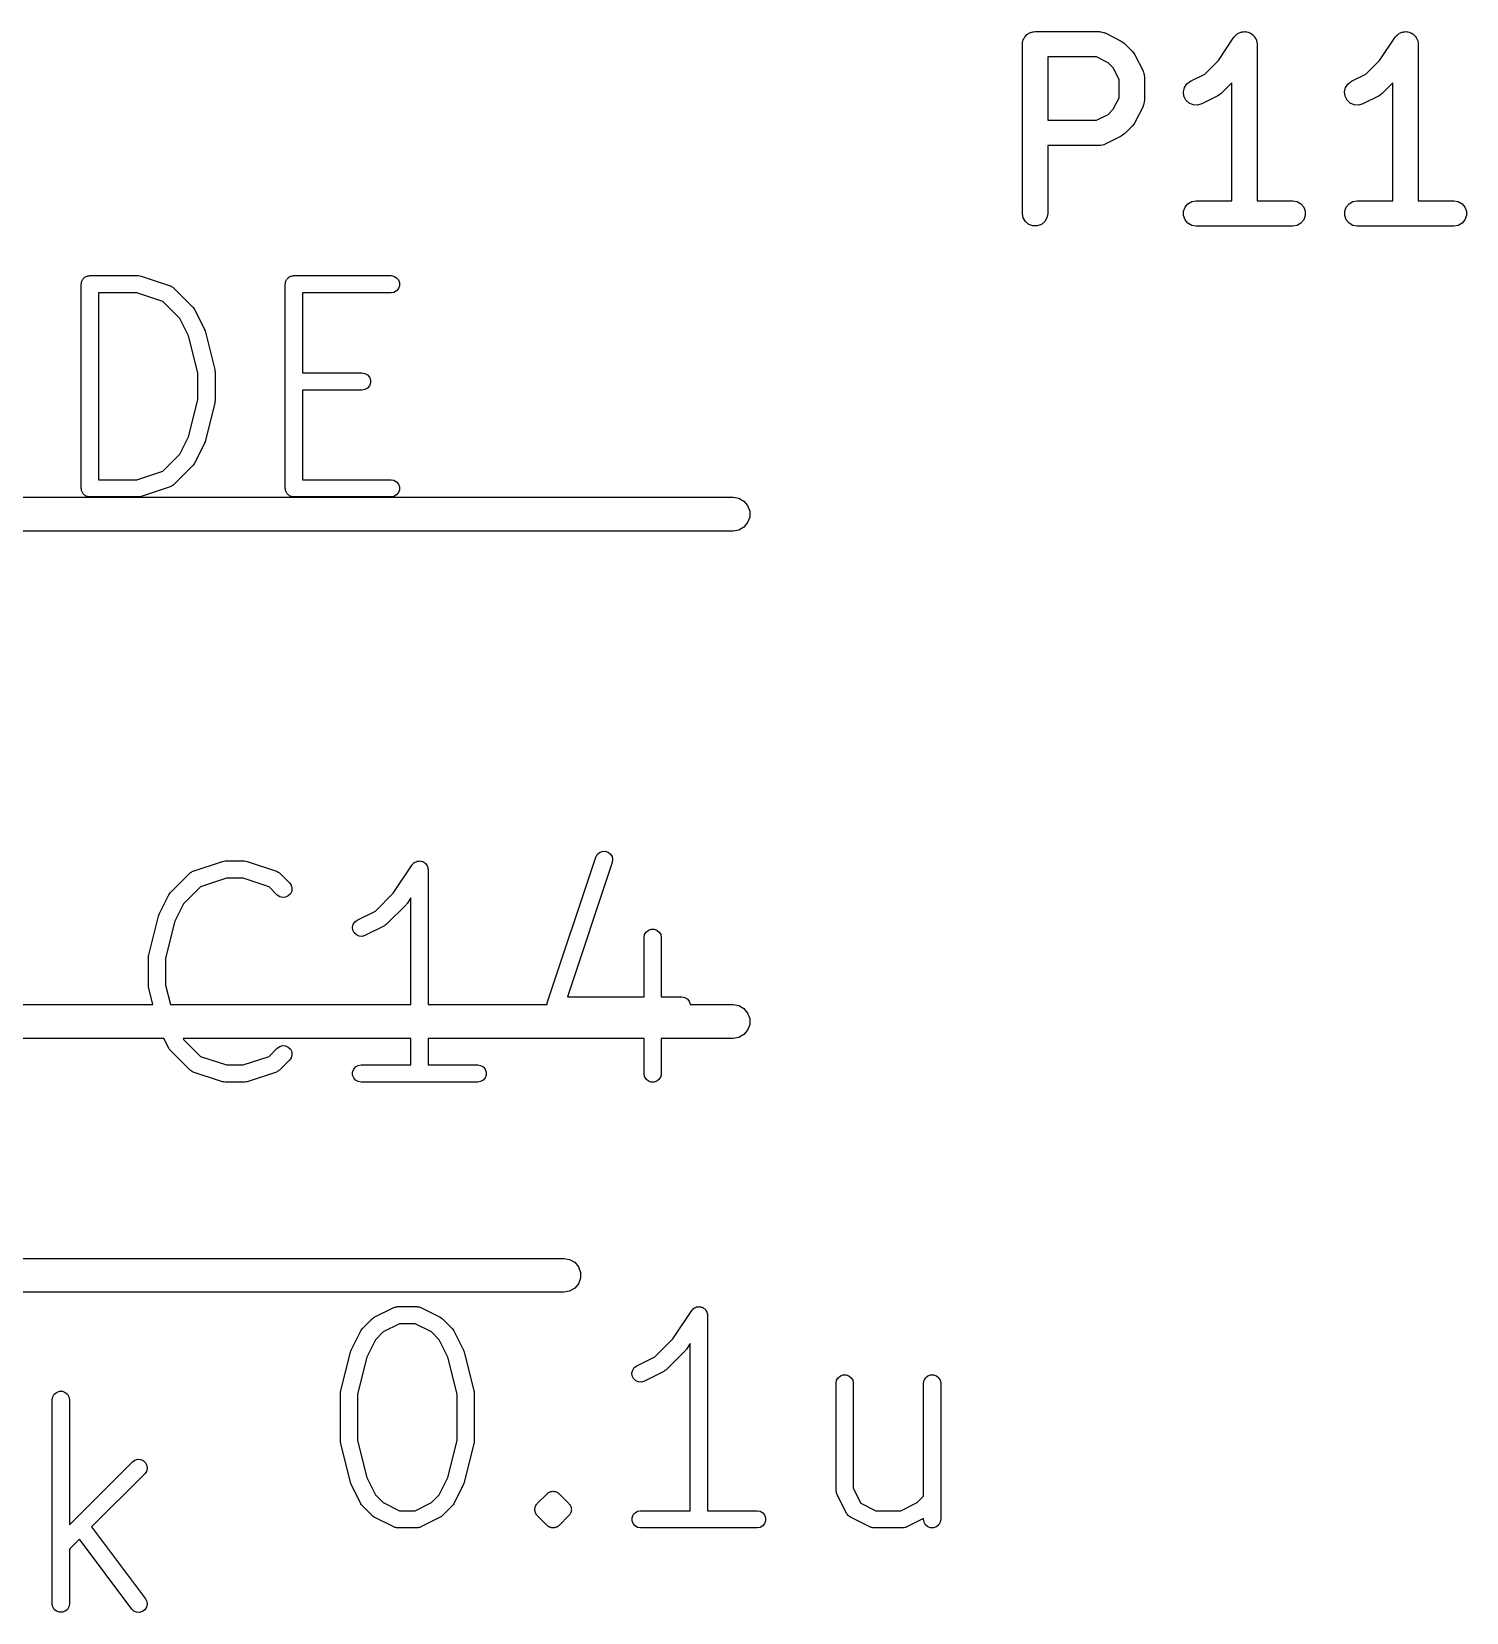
# Model space of a CAD drawing. Extents: x -2.2 to 89.1, y -78.6 to 9.2.
# Drawn here: x 71.85 to 80.34, y -40.99 to -31.65 of the extents above; entities that cross this region are included whole.
import ezdxf

# ---------------------------------------------------------------- set-up
doc = ezdxf.new("R2010")
doc.units = 0
doc.header["$MEASUREMENT"] = 0
doc.layers.add('BLACK', color=7, linetype='CONTINUOUS')

msp = doc.modelspace()

# ---------------------------------------------------------------- linework, layer by layer
at = {"layer": 'Black'}
for p, q in [((77.7208, -31.6849), (77.725, -31.6799)), ((77.725, -31.6799), (77.7283, -31.6742)), ((77.7283, -31.6742), (77.7333, -31.67)), ((77.7333, -31.67), (77.7375, -31.6649)), ((77.7375, -31.6649), (77.7432, -31.6616)), ((77.7432, -31.6616), (77.7482, -31.6574)), ((77.7482, -31.6574), (77.7544, -31.6552)), ((77.7544, -31.6552), (77.7601, -31.6519)), ((77.7601, -31.6519), (77.7665, -31.6508)), ((77.7665, -31.6508), (77.7727, -31.6485)), ((77.7727, -31.6485), (77.7793, -31.6485)), ((77.7793, -31.6485), (77.7857, -31.6474)), ((77.7857, -31.6474), (78.1667, -31.6474)), ((78.1667, -31.6474), (78.1709, -31.6481)), ((78.1709, -31.6481), (78.1752, -31.6479)), ((78.1752, -31.6479), (78.1837, -31.6504)), ((78.1837, -31.6504), (78.1923, -31.6519)), ((78.1923, -31.6519), (78.1961, -31.6541)), ((78.1961, -31.6541), (78.2002, -31.6553)), ((78.2002, -31.6553), (78.2954, -31.7029)), ((78.8703, -31.8175), (78.9614, -31.6808)), ((78.9614, -31.6808), (78.9643, -31.6778)), ((78.9643, -31.6778), (78.9664, -31.6742)), ((78.9664, -31.6742), (78.9732, -31.6684)), ((78.9732, -31.6684), (78.9794, -31.6619)), ((78.9794, -31.6619), (78.9831, -31.6601)), ((78.9831, -31.6601), (78.9863, -31.6574)), ((78.9863, -31.6574), (78.9947, -31.6544)), ((78.9947, -31.6544), (79.0027, -31.6504)), ((79.0027, -31.6504), (79.0069, -31.6499)), ((79.0069, -31.6499), (79.0108, -31.6485)), ((79.0108, -31.6485), (79.0197, -31.6485)), ((79.0197, -31.6485), (79.0286, -31.6475)), ((79.0286, -31.6475), (79.0327, -31.6485)), ((79.0327, -31.6485), (79.0368, -31.6485)), ((79.0368, -31.6485), (79.0452, -31.6516)), ((79.0452, -31.6516), (79.0539, -31.6537)), ((79.0539, -31.6537), (79.0574, -31.656)), ((79.0574, -31.656), (79.0613, -31.6574)), ((79.0613, -31.6574), (79.0682, -31.6632)), ((79.0682, -31.6632), (79.0756, -31.6681)), ((79.0756, -31.6681), (79.0781, -31.6715)), ((79.0781, -31.6715), (79.0813, -31.6742)), ((79.0813, -31.6742), (79.0857, -31.6819)), ((79.8227, -31.8175), (79.9138, -31.6808)), ((79.9138, -31.6808), (79.9167, -31.6778)), ((79.9167, -31.6778), (79.9187, -31.6742)), ((79.9187, -31.6742), (79.9256, -31.6684)), ((79.9256, -31.6684), (79.9318, -31.6619)), ((79.9318, -31.6619), (79.9355, -31.6601)), ((79.9355, -31.6601), (79.9387, -31.6574)), ((79.9387, -31.6574), (79.9471, -31.6544)), ((79.9471, -31.6544), (79.9551, -31.6504)), ((79.9551, -31.6504), (79.9593, -31.6499)), ((79.9593, -31.6499), (79.9632, -31.6485)), ((79.9632, -31.6485), (79.9721, -31.6485)), ((79.9721, -31.6485), (79.981, -31.6475)), ((79.981, -31.6475), (79.9851, -31.6485)), ((79.9851, -31.6485), (79.9892, -31.6485)), ((79.9892, -31.6485), (79.9976, -31.6516)), ((79.9976, -31.6516), (80.0063, -31.6537)), ((80.0063, -31.6537), (80.0098, -31.656)), ((80.0098, -31.656), (80.0137, -31.6574)), ((80.0137, -31.6574), (80.0205, -31.6632)), ((80.0205, -31.6632), (80.028, -31.6681)), ((80.028, -31.6681), (80.0305, -31.6715)), ((80.0305, -31.6715), (80.0336, -31.6742)), ((80.0336, -31.6742), (80.0381, -31.6819)), ((77.7107, -31.7224), (77.7119, -31.7159)), ((77.7107, -32.7224), (77.7107, -31.7224)), ((77.7119, -31.7094), (77.7141, -31.7032)), ((77.7119, -31.7159), (77.7119, -31.7094)), ((77.7141, -31.7032), (77.7152, -31.6967)), ((77.7152, -31.6967), (77.7185, -31.691)), ((77.7185, -31.691), (77.7208, -31.6849)), ((78.2954, -31.7029), (78.3051, -31.7101)), ((78.3051, -31.7101), (78.3149, -31.717)), ((78.3149, -31.717), (78.3626, -31.7646)), ((78.3626, -31.7646), (78.3694, -31.7744)), ((78.3694, -31.7744), (78.3766, -31.7841)), ((79.0857, -31.6819), (79.091, -31.6891)), ((79.091, -31.6891), (79.0922, -31.6931)), ((79.0922, -31.6931), (79.0943, -31.6967)), ((79.0943, -31.6967), (79.0958, -31.7055)), ((79.0958, -31.7055), (79.0984, -31.7141)), ((79.0984, -31.7141), (79.0981, -31.7183)), ((79.0981, -31.7183), (79.0988, -31.7224)), ((79.0988, -31.7224), (79.0988, -32.6474)), ((80.0381, -31.6819), (80.0434, -31.6891)), ((80.0434, -31.6891), (80.0446, -31.6931)), ((80.0446, -31.6931), (80.0467, -31.6967)), ((80.0467, -31.6967), (80.0482, -31.7055)), ((80.0482, -31.7055), (80.0507, -31.7141)), ((80.0507, -31.7141), (80.0505, -31.7183)), ((80.0505, -31.7183), (80.0512, -31.7224)), ((80.0512, -31.7224), (80.0512, -32.6474)), ((77.8607, -31.7974), (77.8607, -32.1712)), ((78.149, -31.7974), (77.8607, -31.7974)), ((78.2175, -31.8316), (78.149, -31.7974)), ((78.2479, -31.862), (78.2175, -31.8316)), ((78.2821, -31.9306), (78.2479, -31.862)), ((78.3766, -31.7841), (78.4242, -31.8793)), ((78.7889, -31.8988), (78.8703, -31.8175)), ((79.7413, -31.8988), (79.8227, -31.8175)), ((78.2821, -32.038), (78.2821, -31.9306)), ((78.4242, -31.8793), (78.4255, -31.8835)), ((78.4255, -31.8835), (78.4276, -31.8872)), ((78.4276, -31.8872), (78.4291, -31.8959)), ((78.4291, -31.8959), (78.4317, -31.9043)), ((78.4317, -31.9043), (78.4314, -31.9086)), ((78.4314, -31.9086), (78.4321, -31.9129)), ((78.4321, -31.9129), (78.4321, -32.0557)), ((78.6693, -31.9783), (78.6836, -31.9565)), ((78.6836, -31.9565), (78.7046, -31.941)), ((78.7046, -31.941), (78.7889, -31.8988)), ((78.9488, -31.9511), (78.8864, -32.0135)), ((78.9488, -32.6474), (78.9488, -31.9511)), ((79.6217, -31.9783), (79.636, -31.9565)), ((79.636, -31.9565), (79.6569, -31.941)), ((79.6569, -31.941), (79.7413, -31.8988)), ((79.9012, -31.9511), (79.8387, -32.0135)), ((79.9012, -32.6474), (79.9012, -31.9511)), ((78.2479, -32.1065), (78.2821, -32.038)), ((78.6632, -32.0036), (78.6693, -31.9783)), ((78.6662, -32.0295), (78.6632, -32.0036)), ((78.6779, -32.0528), (78.6662, -32.0295)), ((78.6968, -32.0707), (78.6779, -32.0528)), ((78.8669, -32.0276), (78.7716, -32.0752)), ((78.8765, -32.0204), (78.8669, -32.0276)), ((78.8864, -32.0135), (78.8765, -32.0204)), ((79.6156, -32.0036), (79.6217, -31.9783)), ((79.6186, -32.0295), (79.6156, -32.0036)), ((79.6302, -32.0528), (79.6186, -32.0295)), ((79.6492, -32.0707), (79.6302, -32.0528)), ((79.8193, -32.0276), (79.724, -32.0752)), ((79.8289, -32.0204), (79.8193, -32.0276)), ((79.8387, -32.0135), (79.8289, -32.0204)), ((78.149, -32.1712), (78.2175, -32.1369)), ((78.2175, -32.1369), (78.2479, -32.1065)), ((78.4242, -32.0893), (78.3766, -32.1845)), ((78.4255, -32.0851), (78.4242, -32.0893)), ((78.4276, -32.0814), (78.4255, -32.0851)), ((78.4291, -32.0727), (78.4276, -32.0814)), ((78.4317, -32.0643), (78.4291, -32.0727)), ((78.4321, -32.0557), (78.4314, -32.06)), ((78.4314, -32.06), (78.4317, -32.0643)), ((78.7207, -32.081), (78.6968, -32.0707)), ((78.7467, -32.0826), (78.7207, -32.081)), ((78.7716, -32.0752), (78.7467, -32.0826)), ((79.6731, -32.081), (79.6492, -32.0707)), ((79.699, -32.0826), (79.6731, -32.081)), ((79.724, -32.0752), (79.699, -32.0826)), ((77.8607, -32.1712), (78.149, -32.1712)), ((78.3626, -32.204), (78.3149, -32.2516)), ((78.3694, -32.1942), (78.3626, -32.204)), ((78.3766, -32.1845), (78.3694, -32.1942)), ((78.1667, -32.3212), (77.8607, -32.3212)), ((77.8607, -32.3212), (77.8607, -32.7224)), ((78.1709, -32.3204), (78.1667, -32.3212)), ((78.1752, -32.3207), (78.1709, -32.3204)), ((78.1837, -32.3182), (78.1752, -32.3207)), ((78.1923, -32.3167), (78.1837, -32.3182)), ((78.1961, -32.3145), (78.1923, -32.3167)), ((78.2002, -32.3133), (78.1961, -32.3145)), ((78.2954, -32.2657), (78.2002, -32.3133)), ((78.3051, -32.2585), (78.2954, -32.2657)), ((78.3149, -32.2516), (78.3051, -32.2585)), ((78.6642, -32.7094), (78.6731, -32.6849)), ((78.6642, -32.7354), (78.6642, -32.7094)), ((78.6731, -32.6849), (78.6899, -32.6649)), ((78.6899, -32.6649), (78.7124, -32.6519)), ((78.7124, -32.6519), (78.7381, -32.6474)), ((78.7381, -32.6474), (78.9488, -32.6474)), ((79.0988, -32.6474), (79.3095, -32.6474)), ((79.3095, -32.6474), (79.3352, -32.6519)), ((79.3352, -32.6519), (79.3577, -32.6649)), ((79.3577, -32.6649), (79.3745, -32.6849)), ((79.3745, -32.6849), (79.3834, -32.7094)), ((79.3834, -32.7094), (79.3834, -32.7354)), ((79.6166, -32.7094), (79.6255, -32.6849)), ((79.6166, -32.7354), (79.6166, -32.7094)), ((79.6255, -32.6849), (79.6423, -32.6649)), ((79.6423, -32.6649), (79.6648, -32.6519)), ((79.6648, -32.6519), (79.6905, -32.6474)), ((79.6905, -32.6474), (79.9012, -32.6474)), ((80.0512, -32.6474), (80.2619, -32.6474)), ((80.2619, -32.6474), (80.2876, -32.6519)), ((80.2876, -32.6519), (80.3101, -32.6649)), ((80.3101, -32.6649), (80.3269, -32.6849)), ((80.3269, -32.6849), (80.3358, -32.7094)), ((80.3358, -32.7094), (80.3358, -32.7354)), ((77.7152, -32.748), (77.7107, -32.7224)), ((77.7283, -32.7706), (77.7152, -32.748)), ((77.7482, -32.7873), (77.7283, -32.7706)), ((77.7727, -32.7962), (77.7482, -32.7873)), ((77.7987, -32.7962), (77.7727, -32.7962)), ((77.8232, -32.7873), (77.7987, -32.7962)), ((77.8432, -32.7706), (77.8232, -32.7873)), ((77.8562, -32.748), (77.8432, -32.7706)), ((77.8607, -32.7224), (77.8562, -32.748)), ((78.6731, -32.7599), (78.6642, -32.7354)), ((78.6899, -32.7798), (78.6731, -32.7599)), ((78.7124, -32.7929), (78.6899, -32.7798)), ((78.7381, -32.7974), (78.7124, -32.7929)), ((79.3095, -32.7974), (78.7381, -32.7974)), ((79.3352, -32.7929), (79.3095, -32.7974)), ((79.3577, -32.7798), (79.3352, -32.7929)), ((79.3745, -32.7599), (79.3577, -32.7798)), ((79.3834, -32.7354), (79.3745, -32.7599)), ((79.6255, -32.7599), (79.6166, -32.7354)), ((79.6423, -32.7798), (79.6255, -32.7599)), ((79.6648, -32.7929), (79.6423, -32.7798)), ((79.6905, -32.7974), (79.6648, -32.7929)), ((80.2619, -32.7974), (79.6905, -32.7974)), ((80.2876, -32.7929), (80.2619, -32.7974)), ((80.3101, -32.7798), (80.2876, -32.7929)), ((80.3269, -32.7599), (80.3101, -32.7798)), ((80.3358, -32.7354), (80.3269, -32.7599)), ((72.1464, -33.141), (72.1472, -33.1367)), ((72.1464, -34.3475), (72.1464, -33.141)), ((72.1472, -33.1322), (72.1487, -33.1281)), ((72.1472, -33.1367), (72.1472, -33.1322)), ((72.1487, -33.1281), (72.1495, -33.1237)), ((72.1495, -33.1237), (72.1517, -33.1198)), ((72.1517, -33.1198), (72.1532, -33.1156)), ((72.1532, -33.1156), (72.1561, -33.1122)), ((72.1561, -33.1122), (72.1583, -33.1084)), ((72.1583, -33.1084), (72.1617, -33.1055)), ((72.1617, -33.1055), (72.1646, -33.1021)), ((72.1646, -33.1021), (72.1684, -33.0999)), ((72.1684, -33.0999), (72.1718, -33.0971)), ((72.1718, -33.0971), (72.176, -33.0955)), ((72.176, -33.0955), (72.1799, -33.0933)), ((72.1799, -33.0933), (72.1842, -33.0925)), ((72.1842, -33.0925), (72.1884, -33.091)), ((72.1884, -33.091), (72.1929, -33.091)), ((72.1929, -33.091), (72.1972, -33.0902)), ((72.1972, -33.0902), (72.4845, -33.0902)), ((72.4845, -33.0902), (72.4925, -33.0917)), ((72.4925, -33.0917), (72.5006, -33.0929)), ((72.5006, -33.0929), (72.6729, -33.1503)), ((72.6729, -33.1503), (72.6755, -33.1517)), ((72.6755, -33.1517), (72.6783, -33.1525)), ((72.6783, -33.1525), (72.6832, -33.1559)), ((72.6832, -33.1559), (72.6884, -33.1587)), ((72.6884, -33.1587), (72.6904, -33.1609)), ((72.6904, -33.1609), (72.6928, -33.1626)), ((72.6928, -33.1626), (72.8077, -33.2775)), ((73.3529, -33.141), (73.3537, -33.1367)), ((73.3529, -34.3475), (73.3529, -33.141)), ((73.3537, -33.1322), (73.3552, -33.1281)), ((73.3537, -33.1367), (73.3537, -33.1322)), ((73.3552, -33.1281), (73.356, -33.1237)), ((73.356, -33.1237), (73.3582, -33.1198)), ((73.3582, -33.1198), (73.3597, -33.1156)), ((73.3597, -33.1156), (73.3626, -33.1122)), ((73.3626, -33.1122), (73.3648, -33.1084)), ((73.3648, -33.1084), (73.3682, -33.1055)), ((73.3682, -33.1055), (73.3711, -33.1021)), ((73.3711, -33.1021), (73.3749, -33.0999)), ((73.3749, -33.0999), (73.3783, -33.0971)), ((73.3783, -33.0971), (73.3825, -33.0955)), ((73.3825, -33.0955), (73.3864, -33.0933)), ((73.3864, -33.0933), (73.3907, -33.0925)), ((73.3907, -33.0925), (73.3949, -33.091)), ((73.3949, -33.091), (73.3994, -33.091)), ((73.3994, -33.091), (73.4037, -33.0902)), ((73.4037, -33.0902), (73.9783, -33.0902)), ((73.9783, -33.0902), (73.9956, -33.0933)), ((73.9956, -33.0933), (74.0109, -33.1021)), ((74.0109, -33.1021), (74.0223, -33.1156)), ((74.0223, -33.1664), (74.0109, -33.18)), ((74.0223, -33.1156), (74.0283, -33.1322)), ((74.0283, -33.1499), (74.0223, -33.1664)), ((74.0283, -33.1322), (74.0283, -33.1499)), ((72.248, -33.1918), (72.248, -34.2967)), ((72.4763, -33.1918), (72.248, -33.1918)), ((72.6294, -33.2429), (72.4763, -33.1918)), ((72.73, -33.3435), (72.6294, -33.2429)), ((73.9783, -33.1918), (73.4545, -33.1918)), ((73.4545, -33.1918), (73.4545, -33.6648)), ((73.9956, -33.1888), (73.9783, -33.1918)), ((74.0109, -33.18), (73.9956, -33.1888)), ((72.7813, -33.446), (72.73, -33.3435)), ((72.8077, -33.2775), (72.8124, -33.2842)), ((72.8124, -33.2842), (72.8172, -33.2907)), ((72.8172, -33.2907), (72.8747, -33.4056)), ((72.8359, -33.6644), (72.7813, -33.446)), ((72.8747, -33.4056), (72.8762, -33.4109)), ((72.8762, -33.4109), (72.8785, -33.416)), ((72.8785, -33.416), (72.9359, -33.6458)), ((72.8359, -33.8242), (72.8359, -33.6644)), ((72.9359, -33.6458), (72.9364, -33.652)), ((72.9364, -33.652), (72.9375, -33.6581)), ((72.9375, -33.6581), (72.9375, -33.8305)), ((73.4545, -33.6648), (73.8059, -33.6648)), ((73.8059, -33.6648), (73.8233, -33.6678)), ((73.8233, -33.6678), (73.8386, -33.6767)), ((73.8386, -33.6767), (73.8499, -33.6902)), ((73.8499, -33.6902), (73.8559, -33.7067)), ((73.8559, -33.7244), (73.8499, -33.741)), ((73.8559, -33.7067), (73.8559, -33.7244)), ((72.7813, -34.0426), (72.8359, -33.8242)), ((72.9375, -33.8305), (72.9364, -33.8366)), ((73.8059, -33.7664), (73.4545, -33.7664)), ((73.4545, -33.7664), (73.4545, -34.2967)), ((73.8233, -33.7633), (73.8059, -33.7664)), ((73.8386, -33.7545), (73.8233, -33.7633)), ((73.8499, -33.741), (73.8386, -33.7545)), ((72.9359, -33.8428), (72.8785, -34.0726)), ((72.9364, -33.8366), (72.9359, -33.8428)), ((72.73, -34.1451), (72.7813, -34.0426)), ((72.8747, -34.083), (72.8172, -34.1979)), ((72.8762, -34.0777), (72.8747, -34.083)), ((72.8785, -34.0726), (72.8762, -34.0777)), ((72.6294, -34.2457), (72.73, -34.1451)), ((72.8124, -34.2044), (72.8077, -34.2111)), ((72.8172, -34.1979), (72.8124, -34.2044)), ((72.248, -34.2967), (72.4763, -34.2967)), ((72.4763, -34.2967), (72.6294, -34.2457)), ((72.8077, -34.2111), (72.6928, -34.326)), ((73.4545, -34.2967), (73.9783, -34.2967)), ((73.9783, -34.2967), (73.9956, -34.2998)), ((72.1472, -34.3519), (72.1464, -34.3475)), ((72.1472, -34.3564), (72.1472, -34.3519)), ((72.1487, -34.3605), (72.1472, -34.3564)), ((72.1495, -34.3649), (72.1487, -34.3605)), ((72.1517, -34.3688), (72.1495, -34.3649)), ((72.1532, -34.3729), (72.1517, -34.3688)), ((72.1561, -34.3764), (72.1532, -34.3729)), ((72.1583, -34.3802), (72.1561, -34.3764)), ((72.1617, -34.3831), (72.1583, -34.3802)), ((72.1646, -34.3865), (72.1617, -34.3831)), ((72.1684, -34.3887), (72.1646, -34.3865)), ((72.1718, -34.3915), (72.1684, -34.3887)), ((72.176, -34.3931), (72.1718, -34.3915)), ((72.6729, -34.3383), (72.5006, -34.3957)), ((72.6755, -34.3369), (72.6729, -34.3383)), ((72.6783, -34.3361), (72.6755, -34.3369)), ((72.6832, -34.3327), (72.6783, -34.3361)), ((72.6884, -34.3299), (72.6832, -34.3327)), ((72.6904, -34.3277), (72.6884, -34.3299)), ((72.6928, -34.326), (72.6904, -34.3277)), ((73.3537, -34.3519), (73.3529, -34.3475)), ((73.3537, -34.3564), (73.3537, -34.3519)), ((73.3552, -34.3605), (73.3537, -34.3564)), ((73.356, -34.3649), (73.3552, -34.3605)), ((73.3582, -34.3688), (73.356, -34.3649)), ((73.3597, -34.3729), (73.3582, -34.3688)), ((73.3626, -34.3764), (73.3597, -34.3729)), ((73.3648, -34.3802), (73.3626, -34.3764)), ((73.3682, -34.3831), (73.3648, -34.3802)), ((73.3711, -34.3865), (73.3682, -34.3831)), ((73.3749, -34.3887), (73.3711, -34.3865)), ((73.3783, -34.3915), (73.3749, -34.3887)), ((73.3825, -34.3931), (73.3783, -34.3915)), ((73.9956, -34.2998), (74.0109, -34.3086)), ((74.0109, -34.3865), (73.9956, -34.3953)), ((74.0109, -34.3086), (74.0223, -34.3221)), ((74.0223, -34.3729), (74.0109, -34.3865)), ((74.0223, -34.3221), (74.0283, -34.3387)), ((74.0283, -34.3564), (74.0223, -34.3729)), ((74.0283, -34.3387), (74.0283, -34.3564)), ((65.1, -34.4), (76, -34.4)), ((72.1799, -34.3953), (72.176, -34.3931)), ((72.1842, -34.3961), (72.1799, -34.3953)), ((72.1884, -34.3976), (72.1842, -34.3961)), ((72.1929, -34.3976), (72.1884, -34.3976)), ((72.1972, -34.3983), (72.1929, -34.3976)), ((72.4845, -34.3983), (72.1972, -34.3983)), ((72.4925, -34.3969), (72.4845, -34.3983)), ((72.5006, -34.3957), (72.4925, -34.3969)), ((73.3864, -34.3953), (73.3825, -34.3931)), ((73.3907, -34.3961), (73.3864, -34.3953)), ((73.3949, -34.3976), (73.3907, -34.3961)), ((73.3994, -34.3976), (73.3949, -34.3976)), ((73.4037, -34.3983), (73.3994, -34.3976)), ((73.9783, -34.3983), (73.4037, -34.3983)), ((73.9956, -34.3953), (73.9783, -34.3983)), ((76, -34.4), (76.0342, -34.406)), ((76.0342, -34.406), (76.0643, -34.4234)), ((76.0643, -34.4234), (76.0866, -34.45)), ((76.0866, -34.45), (76.0985, -34.4826)), ((76.0985, -34.4826), (76.0985, -34.5174)), ((76.0643, -34.5766), (76.0342, -34.594)), ((76.0866, -34.55), (76.0643, -34.5766)), ((76.0985, -34.5174), (76.0866, -34.55)), ((76, -34.6), (65.1, -34.6)), ((76.0342, -34.594), (76, -34.6)), ((74.9022, -37.3893), (75.1894, -36.5275)), ((75.1894, -36.5275), (75.1978, -36.512)), ((75.1978, -36.512), (75.211, -36.5003)), ((75.211, -36.5003), (75.2274, -36.4938)), ((75.2274, -36.4938), (75.2451, -36.4933)), ((75.2451, -36.4933), (75.2618, -36.4989)), ((75.2618, -36.4989), (75.2756, -36.5099)), ((75.2756, -36.5099), (75.2849, -36.5249)), ((75.2849, -36.5249), (75.2884, -36.5422)), ((72.6738, -36.7375), (72.7887, -36.6226)), ((72.7887, -36.6226), (72.7911, -36.6209)), ((72.7911, -36.6209), (72.793, -36.6187)), ((72.793, -36.6187), (72.7983, -36.6159)), ((72.7983, -36.6159), (72.8032, -36.6125)), ((72.8032, -36.6125), (72.806, -36.6117)), ((72.806, -36.6117), (72.8086, -36.6103)), ((72.8086, -36.6103), (72.9809, -36.5529)), ((72.9809, -36.5529), (72.989, -36.5517)), ((72.989, -36.5517), (72.997, -36.5502)), ((72.997, -36.5502), (73.1119, -36.5502)), ((73.1119, -36.5502), (73.1199, -36.5517)), ((73.1199, -36.5517), (73.1279, -36.5529)), ((73.1279, -36.5529), (73.3003, -36.6103)), ((73.3003, -36.6103), (73.3029, -36.6117)), ((73.3029, -36.6117), (73.3057, -36.6125)), ((73.3057, -36.6125), (73.3106, -36.6159)), ((73.3106, -36.6159), (73.3158, -36.6187)), ((73.3158, -36.6187), (73.3178, -36.6209)), ((73.3178, -36.6209), (73.3202, -36.6226)), ((73.3202, -36.6226), (73.3776, -36.68)), ((73.9916, -36.741), (74.1038, -36.5729)), ((74.1038, -36.5729), (74.1057, -36.5708)), ((74.1057, -36.5708), (74.1071, -36.5684)), ((74.1071, -36.5684), (74.1118, -36.5645)), ((74.1118, -36.5645), (74.1159, -36.5601)), ((74.1159, -36.5601), (74.1185, -36.5589)), ((74.1185, -36.5589), (74.1206, -36.5571)), ((74.1206, -36.5571), (74.1263, -36.555)), ((74.1263, -36.555), (74.1318, -36.5523)), ((74.1318, -36.5523), (74.1346, -36.552)), ((74.1346, -36.552), (74.1372, -36.551)), ((74.1372, -36.551), (74.1433, -36.551)), ((74.1433, -36.551), (74.1493, -36.5504)), ((74.1493, -36.5504), (74.152, -36.551)), ((74.152, -36.551), (74.1548, -36.551)), ((74.1548, -36.551), (74.1605, -36.5531)), ((74.1605, -36.5531), (74.1664, -36.5545)), ((74.1664, -36.5545), (74.1688, -36.5561)), ((74.1688, -36.5561), (74.1714, -36.5571)), ((74.1714, -36.5571), (74.1761, -36.561)), ((74.1761, -36.561), (74.1811, -36.5643)), ((74.1811, -36.5643), (74.1828, -36.5666)), ((74.1828, -36.5666), (74.1849, -36.5684)), ((74.1849, -36.5684), (74.188, -36.5736)), ((74.188, -36.5736), (74.1916, -36.5785)), ((74.1916, -36.5785), (74.1924, -36.5812)), ((74.1924, -36.5812), (74.1938, -36.5837)), ((74.1938, -36.5837), (74.1948, -36.5896)), ((74.1948, -36.5896), (74.1965, -36.5955)), ((74.1965, -36.5955), (74.1963, -36.5983)), ((74.1963, -36.5983), (74.1968, -36.601)), ((74.1968, -36.601), (74.1968, -37.4)), ((75.2858, -36.5597), (75.0208, -37.3546)), ((75.2884, -36.5422), (75.2858, -36.5597)), ((72.8521, -36.7029), (72.7515, -36.8035)), ((73.0052, -36.6518), (72.8521, -36.7029)), ((73.1036, -36.6518), (73.0052, -36.6518)), ((73.2568, -36.7029), (73.1036, -36.6518)), ((73.3058, -36.7519), (73.2568, -36.7029)), ((73.3776, -36.68), (73.3877, -36.6945)), ((73.3877, -36.6945), (73.3923, -36.7115)), ((73.3923, -36.7115), (73.3908, -36.7291)), ((72.6068, -36.8656), (72.6643, -36.7507)), ((72.6643, -36.7507), (72.6691, -36.7442)), ((72.6691, -36.7442), (72.6738, -36.7375)), ((72.7515, -36.8035), (72.7002, -36.906)), ((73.3202, -36.762), (73.3058, -36.7519)), ((73.3373, -36.7666), (73.3202, -36.762)), ((73.3548, -36.765), (73.3373, -36.7666)), ((73.3708, -36.7576), (73.3548, -36.765)), ((73.3833, -36.7451), (73.3708, -36.7576)), ((73.3908, -36.7291), (73.3833, -36.7451)), ((73.8861, -36.8466), (73.9916, -36.741)), ((74.067, -36.8093), (73.9521, -36.9242)), ((74.0699, -36.8052), (74.067, -36.8093)), ((74.0734, -36.8016), (74.0699, -36.8052)), ((74.0952, -36.7688), (74.0734, -36.8016)), ((74.0952, -37.4), (74.0952, -36.7688)), ((72.5455, -37.1058), (72.603, -36.876)), ((72.603, -36.876), (72.6052, -36.8709)), ((72.6052, -36.8709), (72.6068, -36.8656)), ((72.7002, -36.906), (72.6456, -37.1244)), ((73.7547, -36.9256), (73.7644, -36.9108)), ((73.7644, -36.9108), (73.7786, -36.9003)), ((73.7786, -36.9003), (73.8861, -36.8466)), ((73.7506, -36.9427), (73.7547, -36.9256)), ((73.7526, -36.9602), (73.7506, -36.9427)), ((73.7605, -36.976), (73.7526, -36.9602)), ((73.7733, -36.9882), (73.7605, -36.976)), ((73.7895, -36.9952), (73.7733, -36.9882)), ((73.8071, -36.9962), (73.7895, -36.9952)), ((73.824, -36.9912), (73.8071, -36.9962)), ((73.9389, -36.9337), (73.824, -36.9912)), ((73.9455, -36.9289), (73.9389, -36.9337)), ((73.9521, -36.9242), (73.9455, -36.9289)), ((75.4741, -37.0032), (75.4771, -36.9858)), ((75.4741, -37.3546), (75.4741, -37.0032)), ((75.4771, -36.9858), (75.486, -36.9706)), ((75.486, -36.9706), (75.4995, -36.9592)), ((75.4995, -36.9592), (75.5161, -36.9532)), ((75.5161, -36.9532), (75.5337, -36.9532)), ((75.5337, -36.9532), (75.5503, -36.9592)), ((75.5503, -36.9592), (75.5638, -36.9706)), ((75.5638, -36.9706), (75.5726, -36.9858)), ((75.5726, -36.9858), (75.5757, -37.0032)), ((75.5757, -37.0032), (75.5757, -37.3546)), ((72.544, -37.1181), (72.5451, -37.112)), ((72.544, -37.2905), (72.544, -37.1181)), ((72.5451, -37.112), (72.5455, -37.1058)), ((72.6456, -37.1244), (72.6456, -37.2842)), ((72.6456, -37.2842), (72.6746, -37.4)), ((72.5451, -37.2966), (72.544, -37.2905)), ((72.5455, -37.3028), (72.5451, -37.2966)), ((72.5698, -37.4), (72.5455, -37.3028)), ((75.0208, -37.3546), (75.4741, -37.3546)), ((75.5757, -37.3546), (75.6972, -37.3546)), ((75.6972, -37.3546), (75.7146, -37.3576)), ((75.7146, -37.3576), (75.7299, -37.3665)), ((75.7299, -37.3665), (75.7412, -37.38)), ((75.7412, -37.38), (75.7473, -37.3966)), ((71.152, -37.4), (72.5698, -37.4)), ((72.6746, -37.4), (74.0952, -37.4)), ((74.1968, -37.4), (74.9003, -37.4)), ((74.9003, -37.3966), (74.9016, -37.393)), ((74.9003, -37.4), (74.9003, -37.3966)), ((74.9016, -37.393), (74.9022, -37.3893)), ((75.7473, -37.3966), (75.7473, -37.4)), ((75.7473, -37.4), (76, -37.4)), ((76, -37.4), (76.0342, -37.406)), ((76.0342, -37.406), (76.0643, -37.4234)), ((76.0643, -37.4234), (76.0866, -37.45)), ((76.0866, -37.45), (76.0985, -37.4826)), ((76.0866, -37.55), (76.0643, -37.5766)), ((76.0985, -37.5174), (76.0866, -37.55)), ((76.0985, -37.4826), (76.0985, -37.5174)), ((72.6353, -37.6), (71.1906, -37.6)), ((72.6643, -37.6579), (72.6353, -37.6)), ((72.6691, -37.6645), (72.6643, -37.6579)), ((74.0952, -37.6), (72.7489, -37.6)), ((72.7489, -37.6), (72.7515, -37.6051)), ((72.7515, -37.6051), (72.8521, -37.7057)), ((73.2568, -37.7057), (73.3058, -37.6567)), ((73.3058, -37.6567), (73.3202, -37.6466)), ((73.3202, -37.6466), (73.3373, -37.642)), ((73.3373, -37.642), (73.3548, -37.6436)), ((73.3548, -37.6436), (73.3708, -37.651)), ((73.3708, -37.651), (73.3833, -37.6635)), ((74.0952, -37.7567), (74.0952, -37.6)), ((75.4741, -37.6), (74.1968, -37.6)), ((74.1968, -37.6), (74.1968, -37.7567)), ((75.4741, -37.8075), (75.4741, -37.6)), ((76, -37.6), (75.5757, -37.6)), ((75.5757, -37.6), (75.5757, -37.8075)), ((76.0342, -37.594), (76, -37.6)), ((76.0643, -37.5766), (76.0342, -37.594)), ((72.6738, -37.6711), (72.6691, -37.6645)), ((72.7887, -37.786), (72.6738, -37.6711)), ((72.8521, -37.7057), (73.0052, -37.7567)), ((73.1036, -37.7567), (73.2568, -37.7057)), ((73.3776, -37.7286), (73.3202, -37.786)), ((73.3877, -37.7141), (73.3776, -37.7286)), ((73.3833, -37.6635), (73.3908, -37.6795)), ((73.3923, -37.6971), (73.3877, -37.7141)), ((73.3908, -37.6795), (73.3923, -37.6971)), ((72.7911, -37.7877), (72.7887, -37.786)), ((72.793, -37.7899), (72.7911, -37.7877)), ((72.7983, -37.7927), (72.793, -37.7899)), ((72.8032, -37.7961), (72.7983, -37.7927)), ((72.806, -37.7969), (72.8032, -37.7961)), ((72.8086, -37.7983), (72.806, -37.7969)), ((72.9809, -37.8557), (72.8086, -37.7983)), ((73.0052, -37.7567), (73.1036, -37.7567)), ((73.3003, -37.7983), (73.1279, -37.8557)), ((73.3029, -37.7969), (73.3003, -37.7983)), ((73.3057, -37.7961), (73.3029, -37.7969)), ((73.3106, -37.7927), (73.3057, -37.7961)), ((73.3158, -37.7899), (73.3106, -37.7927)), ((73.3178, -37.7877), (73.3158, -37.7899)), ((73.3202, -37.786), (73.3178, -37.7877)), ((73.7513, -37.7987), (73.7573, -37.7821)), ((73.7513, -37.8164), (73.7513, -37.7987)), ((73.7573, -37.8329), (73.7513, -37.8164)), ((73.7573, -37.7821), (73.7687, -37.7686)), ((73.7687, -37.8465), (73.7573, -37.8329)), ((73.7687, -37.7686), (73.7839, -37.7598)), ((73.7839, -37.8553), (73.7687, -37.8465)), ((73.7839, -37.7598), (73.8013, -37.7567)), ((73.8013, -37.7567), (74.0952, -37.7567)), ((74.1968, -37.7567), (74.4907, -37.7567)), ((74.4907, -37.7567), (74.5081, -37.7598)), ((74.5081, -37.7598), (74.5234, -37.7686)), ((74.5234, -37.8465), (74.5081, -37.8553)), ((74.5234, -37.7686), (74.5347, -37.7821)), ((74.5347, -37.8329), (74.5234, -37.8465)), ((74.5347, -37.7821), (74.5408, -37.7987)), ((74.5408, -37.8164), (74.5347, -37.8329)), ((74.5408, -37.7987), (74.5408, -37.8164)), ((75.4771, -37.8249), (75.4741, -37.8075)), ((75.486, -37.8402), (75.4771, -37.8249)), ((75.4995, -37.8515), (75.486, -37.8402)), ((75.5638, -37.8402), (75.5503, -37.8515)), ((75.5726, -37.8249), (75.5638, -37.8402)), ((75.5757, -37.8075), (75.5726, -37.8249)), ((72.989, -37.8569), (72.9809, -37.8557)), ((72.997, -37.8583), (72.989, -37.8569)), ((73.1119, -37.8583), (72.997, -37.8583)), ((73.1199, -37.8569), (73.1119, -37.8583)), ((73.1279, -37.8557), (73.1199, -37.8569)), ((73.8013, -37.8583), (73.7839, -37.8553)), ((74.4907, -37.8583), (73.8013, -37.8583)), ((74.5081, -37.8553), (74.4907, -37.8583)), ((75.5161, -37.8576), (75.4995, -37.8515)), ((75.5337, -37.8576), (75.5161, -37.8576)), ((75.5503, -37.8515), (75.5337, -37.8576)), ((65.1, -38.9), (75, -38.9)), ((75, -38.9), (75.0342, -38.906)), ((75.0342, -38.906), (75.0643, -38.9234)), ((75.0643, -38.9234), (75.0866, -38.95)), ((75.0866, -38.95), (75.0985, -38.9826)), ((75.0866, -39.05), (75.0643, -39.0766)), ((75.0985, -39.0174), (75.0866, -39.05)), ((75.0985, -38.9826), (75.0985, -39.0174)), ((75, -39.1), (65.1, -39.1)), ((75.0342, -39.094), (75, -39.1)), ((75.0643, -39.0766), (75.0342, -39.094)), ((73.8729, -39.2529), (73.8794, -39.2481)), ((73.8794, -39.2481), (73.9944, -39.1906)), ((73.9944, -39.1906), (73.9972, -39.1898)), ((73.9972, -39.1898), (73.9997, -39.1883)), ((73.9997, -39.1883), (74.0056, -39.1873)), ((74.0056, -39.1873), (74.0113, -39.1856)), ((74.0113, -39.1856), (74.0142, -39.1858)), ((74.0142, -39.1858), (74.0171, -39.1852)), ((74.0171, -39.1852), (74.132, -39.1852)), ((74.132, -39.1852), (74.1349, -39.1858)), ((74.1349, -39.1858), (74.1378, -39.1856)), ((74.1378, -39.1856), (74.1435, -39.1873)), ((74.1435, -39.1873), (74.1494, -39.1883)), ((74.1494, -39.1883), (74.1519, -39.1898)), ((74.1519, -39.1898), (74.1547, -39.1906)), ((74.1547, -39.1906), (74.2696, -39.2481)), ((74.2696, -39.2481), (74.2761, -39.2529)), ((75.6437, -39.376), (75.7558, -39.2079)), ((75.7558, -39.2079), (75.7578, -39.2058)), ((75.7578, -39.2058), (75.7592, -39.2034)), ((75.7592, -39.2034), (75.7638, -39.1995)), ((75.7638, -39.1995), (75.768, -39.1951)), ((75.768, -39.1951), (75.7705, -39.1939)), ((75.7705, -39.1939), (75.7727, -39.1921)), ((75.7727, -39.1921), (75.7784, -39.19)), ((75.7784, -39.19), (75.7838, -39.1873)), ((75.7838, -39.1873), (75.7866, -39.187)), ((75.7866, -39.187), (75.7893, -39.186)), ((75.7893, -39.186), (75.7953, -39.186)), ((75.7953, -39.186), (75.8014, -39.1854)), ((75.8014, -39.1854), (75.8041, -39.186)), ((75.8041, -39.186), (75.8069, -39.186)), ((75.8069, -39.186), (75.8126, -39.1881)), ((75.8126, -39.1881), (75.8185, -39.1895)), ((75.8185, -39.1895), (75.8208, -39.1911)), ((75.8208, -39.1911), (75.8235, -39.1921)), ((75.8235, -39.1921), (75.8281, -39.196)), ((75.8281, -39.196), (75.8332, -39.1993)), ((75.8332, -39.1993), (75.8349, -39.2016)), ((75.8349, -39.2016), (75.837, -39.2034)), ((75.837, -39.2034), (75.84, -39.2086)), ((75.84, -39.2086), (75.8436, -39.2135)), ((75.8436, -39.2135), (75.8444, -39.2162)), ((75.8444, -39.2162), (75.8458, -39.2187)), ((75.8458, -39.2187), (75.8469, -39.2246)), ((75.8469, -39.2246), (75.8486, -39.2305)), ((75.8486, -39.2305), (75.8484, -39.2333)), ((75.8484, -39.2333), (75.8489, -39.236)), ((75.8489, -39.236), (75.8489, -40.3917)), ((73.7418, -39.4431), (73.7993, -39.3282)), ((73.7993, -39.3282), (73.8041, -39.3217)), ((73.8041, -39.3217), (73.8088, -39.315)), ((73.8088, -39.315), (73.8662, -39.2576)), ((73.8662, -39.2576), (73.8729, -39.2529)), ((73.9323, -39.3352), (73.8865, -39.381)), ((74.0291, -39.2868), (73.9323, -39.3352)), ((74.12, -39.2868), (74.0291, -39.2868)), ((74.2168, -39.3353), (74.12, -39.2868)), ((74.2626, -39.381), (74.2168, -39.3353)), ((74.2761, -39.2529), (74.2828, -39.2576)), ((74.2828, -39.2576), (74.3403, -39.315)), ((74.3403, -39.315), (74.3449, -39.3217)), ((74.3449, -39.3217), (74.3498, -39.3282)), ((74.3498, -39.3282), (74.4072, -39.4431)), ((73.8865, -39.381), (73.8352, -39.4836)), ((74.3139, -39.4836), (74.2626, -39.381)), ((75.5382, -39.4816), (75.6437, -39.376)), ((75.7255, -39.4366), (75.722, -39.4402)), ((75.7473, -39.4038), (75.7255, -39.4366)), ((75.7473, -40.3917), (75.7473, -39.4038)), ((73.6805, -39.6833), (73.738, -39.4535)), ((73.738, -39.4535), (73.7402, -39.4485)), ((73.7402, -39.4485), (73.7418, -39.4431)), ((73.8352, -39.4836), (73.7806, -39.7019)), ((74.3684, -39.7019), (74.3139, -39.4836)), ((74.4072, -39.4431), (74.4088, -39.4485)), ((74.4088, -39.4485), (74.4111, -39.4535)), ((74.4111, -39.4535), (74.4685, -39.6833)), ((75.4307, -39.5353), (75.5382, -39.4816)), ((75.7191, -39.4443), (75.6042, -39.5592)), ((75.722, -39.4402), (75.7191, -39.4443)), ((75.4027, -39.5777), (75.4068, -39.5606)), ((75.4047, -39.5952), (75.4027, -39.5777)), ((75.4126, -39.611), (75.4047, -39.5952)), ((75.4068, -39.5606), (75.4165, -39.5458)), ((75.4254, -39.6232), (75.4126, -39.611)), ((75.4165, -39.5458), (75.4307, -39.5353)), ((75.4416, -39.6302), (75.4254, -39.6232)), ((75.591, -39.5687), (75.4761, -39.6262)), ((75.5976, -39.5639), (75.591, -39.5687)), ((75.6042, -39.5592), (75.5976, -39.5639)), ((76.6091, -39.6382), (76.6121, -39.6208)), ((76.6121, -39.6208), (76.621, -39.6056)), ((76.621, -39.6056), (76.6345, -39.5942)), ((76.6345, -39.5942), (76.6511, -39.5882)), ((76.6511, -39.5882), (76.6687, -39.5882)), ((76.6687, -39.5882), (76.6853, -39.5942)), ((76.6853, -39.5942), (76.6988, -39.6056)), ((76.6988, -39.6056), (76.7076, -39.6208)), ((76.7076, -39.6208), (76.7107, -39.6382)), ((77.1262, -39.6382), (77.1292, -39.6208)), ((77.1292, -39.6208), (77.138, -39.6056)), ((77.138, -39.6056), (77.1516, -39.5942)), ((77.1516, -39.5942), (77.1681, -39.5882)), ((77.1681, -39.5882), (77.1858, -39.5882)), ((77.1858, -39.5882), (77.2024, -39.5942)), ((77.2024, -39.5942), (77.2159, -39.6056)), ((77.2159, -39.6056), (77.2247, -39.6208)), ((77.2247, -39.6208), (77.2278, -39.6382)), ((71.9755, -39.736), (71.9785, -39.7187)), ((71.9785, -39.7187), (71.9873, -39.7034)), ((71.9873, -39.7034), (72.0009, -39.6921)), ((72.0009, -39.6921), (72.0174, -39.686)), ((72.0174, -39.686), (72.0351, -39.686)), ((72.0351, -39.686), (72.0517, -39.6921)), ((72.0517, -39.6921), (72.0652, -39.7034)), ((72.0652, -39.7034), (72.074, -39.7187)), ((72.074, -39.7187), (72.0771, -39.736)), ((73.679, -39.6957), (73.6801, -39.6895)), ((73.679, -39.9829), (73.679, -39.6957)), ((73.6801, -39.6895), (73.6805, -39.6833)), ((73.7806, -39.7019), (73.7806, -39.9767)), ((74.3684, -39.9767), (74.3684, -39.7019)), ((74.4685, -39.6833), (74.469, -39.6895)), ((74.469, -39.6895), (74.47, -39.6957)), ((74.47, -39.6957), (74.47, -39.9829)), ((75.4592, -39.6312), (75.4416, -39.6302)), ((75.4761, -39.6262), (75.4592, -39.6312)), ((76.6091, -40.2702), (76.6091, -39.6382)), ((76.7107, -39.6382), (76.7107, -40.2582)), ((77.1262, -40.3066), (77.1262, -39.6382)), ((77.2278, -39.6382), (77.2278, -40.4425)), ((71.9755, -40.9425), (71.9755, -39.736)), ((72.0771, -39.736), (72.0771, -40.4752)), ((73.6801, -39.9891), (73.679, -39.9829)), ((73.6805, -39.9952), (73.6801, -39.9891)), ((73.738, -40.2251), (73.6805, -39.9952)), ((73.7806, -39.9767), (73.8352, -40.195)), ((74.3139, -40.195), (74.3684, -39.9767)), ((74.4685, -39.9952), (74.4111, -40.2251)), ((74.469, -39.9891), (74.4685, -39.9952)), ((74.47, -39.9829), (74.469, -39.9891)), ((72.45, -40.1023), (72.4644, -40.0922)), ((72.4644, -40.0922), (72.4815, -40.0876)), ((72.4815, -40.0876), (72.499, -40.0891)), ((72.499, -40.0891), (72.515, -40.0966)), ((72.0771, -40.4752), (72.45, -40.1023)), ((72.5218, -40.1741), (72.2082, -40.4877)), ((72.515, -40.0966), (72.5275, -40.1091)), ((72.5319, -40.1597), (72.5218, -40.1741)), ((72.5275, -40.1091), (72.535, -40.1251)), ((72.5365, -40.1426), (72.5319, -40.1597)), ((72.535, -40.1251), (72.5365, -40.1426)), ((73.7402, -40.2301), (73.738, -40.2251)), ((73.7418, -40.2355), (73.7402, -40.2301)), ((73.7993, -40.3504), (73.7418, -40.2355)), ((73.8352, -40.195), (73.8865, -40.2976)), ((74.2626, -40.2976), (74.3139, -40.195)), ((74.4072, -40.2355), (74.3498, -40.3504)), ((74.4088, -40.2301), (74.4072, -40.2355)), ((74.4111, -40.2251), (74.4088, -40.2301)), ((74.9191, -40.2805), (74.9232, -40.2786)), ((74.9232, -40.2786), (74.9254, -40.2784)), ((74.9254, -40.2784), (74.9275, -40.2776)), ((74.9275, -40.2776), (74.9297, -40.2776)), ((74.9297, -40.2776), (74.9319, -40.277)), ((74.9319, -40.277), (74.9363, -40.2774)), ((74.9363, -40.2774), (74.9407, -40.277)), ((74.9407, -40.277), (74.9429, -40.2776)), ((74.9429, -40.2776), (74.9451, -40.2776)), ((74.9451, -40.2776), (74.9472, -40.2784)), ((74.9472, -40.2784), (74.9495, -40.2786)), ((74.9495, -40.2786), (74.9535, -40.2805)), ((76.6096, -40.2731), (76.6091, -40.2702)), ((76.6094, -40.276), (76.6096, -40.2731)), ((76.6111, -40.2817), (76.6094, -40.276)), ((76.7107, -40.2582), (76.7552, -40.3472)), ((73.8041, -40.3569), (73.7993, -40.3504)), ((73.8088, -40.3636), (73.8041, -40.3569)), ((73.8662, -40.421), (73.8088, -40.3636)), ((73.8865, -40.2976), (73.9323, -40.3433)), ((73.9323, -40.3433), (74.0291, -40.3917)), ((74.12, -40.3917), (74.2168, -40.3433)), ((74.2168, -40.3433), (74.2626, -40.2976)), ((74.3403, -40.3636), (74.2828, -40.421)), ((74.3449, -40.3569), (74.3403, -40.3636)), ((74.3498, -40.3504), (74.3449, -40.3569)), ((74.8294, -40.3764), (74.8298, -40.3719)), ((74.8298, -40.3719), (74.8317, -40.3679)), ((74.8317, -40.3679), (74.8328, -40.3636)), ((74.8328, -40.3636), (74.8354, -40.36)), ((74.8354, -40.36), (74.8372, -40.356)), ((74.8372, -40.356), (74.8404, -40.3528)), ((74.8404, -40.3528), (74.8429, -40.3492)), ((74.8429, -40.3492), (74.9004, -40.2917)), ((74.9004, -40.2917), (74.904, -40.2892)), ((74.904, -40.2892), (74.9072, -40.286)), ((74.9072, -40.286), (74.9092, -40.2851)), ((74.9092, -40.2851), (74.9109, -40.2836)), ((74.9109, -40.2836), (74.913, -40.2829)), ((74.913, -40.2829), (74.9148, -40.2816)), ((74.9148, -40.2816), (74.9191, -40.2805)), ((74.9535, -40.2805), (74.9578, -40.2816)), ((74.9578, -40.2816), (74.9596, -40.2829)), ((74.9596, -40.2829), (74.9617, -40.2836)), ((74.9617, -40.2836), (74.9634, -40.2851)), ((74.9634, -40.2851), (74.9654, -40.286)), ((74.9654, -40.286), (74.9686, -40.2892)), ((74.9686, -40.2892), (74.9722, -40.2917)), ((74.9722, -40.2917), (75.0297, -40.3492)), ((75.0297, -40.3492), (75.0322, -40.3528)), ((75.0322, -40.3528), (75.0354, -40.356)), ((75.0354, -40.356), (75.0373, -40.36)), ((75.0373, -40.36), (75.0398, -40.3636)), ((75.0398, -40.3636), (75.041, -40.3679)), ((75.041, -40.3679), (75.0428, -40.3719)), ((75.0428, -40.3719), (75.0432, -40.3764)), ((76.6121, -40.2876), (76.6111, -40.2817)), ((76.6136, -40.2901), (76.6121, -40.2876)), ((76.6144, -40.2929), (76.6136, -40.2901)), ((76.6719, -40.4078), (76.6144, -40.2929)), ((76.7552, -40.3472), (76.8442, -40.3917)), ((76.9926, -40.3917), (77.0894, -40.3433)), ((77.0894, -40.3433), (77.1262, -40.3066)), ((73.8729, -40.4257), (73.8662, -40.421)), ((73.8794, -40.4305), (73.8729, -40.4257)), ((73.9944, -40.488), (73.8794, -40.4305)), ((74.0291, -40.3917), (74.12, -40.3917)), ((74.2696, -40.4305), (74.1547, -40.488)), ((74.2762, -40.4257), (74.2696, -40.4305)), ((74.2828, -40.421), (74.2762, -40.4257)), ((74.8283, -40.3807), (74.8294, -40.3764)), ((74.8286, -40.3851), (74.8283, -40.3807)), ((74.8283, -40.3895), (74.8286, -40.3851)), ((74.8294, -40.3938), (74.8283, -40.3895)), ((74.8298, -40.3982), (74.8294, -40.3938)), ((74.8317, -40.4023), (74.8298, -40.3982)), ((74.8328, -40.4066), (74.8317, -40.4023)), ((74.8354, -40.4102), (74.8328, -40.4066)), ((74.8372, -40.4142), (74.8354, -40.4102)), ((74.8404, -40.4174), (74.8372, -40.4142)), ((74.8429, -40.421), (74.8404, -40.4174)), ((74.9004, -40.4785), (74.8429, -40.421)), ((75.0297, -40.421), (74.9722, -40.4785)), ((75.0322, -40.4174), (75.0297, -40.421)), ((75.0354, -40.4142), (75.0322, -40.4174)), ((75.0373, -40.4102), (75.0354, -40.4142)), ((75.0398, -40.4066), (75.0373, -40.4102)), ((75.041, -40.4023), (75.0398, -40.4066)), ((75.0428, -40.3982), (75.041, -40.4023)), ((75.0432, -40.3938), (75.0428, -40.3982)), ((75.0432, -40.3764), (75.0444, -40.3807)), ((75.0444, -40.3895), (75.0432, -40.3938)), ((75.0444, -40.3807), (75.044, -40.3851)), ((75.044, -40.3851), (75.0444, -40.3895)), ((75.4034, -40.4337), (75.4094, -40.4171)), ((75.4034, -40.4514), (75.4034, -40.4337)), ((75.4094, -40.4679), (75.4034, -40.4514)), ((75.4094, -40.4171), (75.4207, -40.4036)), ((75.4207, -40.4036), (75.436, -40.3948)), ((75.436, -40.3948), (75.4534, -40.3917)), ((75.4534, -40.3917), (75.7473, -40.3917)), ((75.8489, -40.3917), (76.1428, -40.3917)), ((76.1428, -40.3917), (76.1602, -40.3948)), ((76.1602, -40.3948), (76.1755, -40.4036)), ((76.1755, -40.4036), (76.1868, -40.4171)), ((76.1868, -40.4171), (76.1928, -40.4337)), ((76.1928, -40.4514), (76.1868, -40.4679)), ((76.1928, -40.4337), (76.1928, -40.4514)), ((76.6763, -40.4138), (76.6719, -40.4078)), ((76.6804, -40.42), (76.6763, -40.4138)), ((76.6816, -40.4209), (76.6804, -40.42)), ((76.6824, -40.422), (76.6816, -40.4209)), ((76.6886, -40.4261), (76.6824, -40.422)), ((76.6946, -40.4305), (76.6886, -40.4261)), ((76.8095, -40.488), (76.6946, -40.4305)), ((76.8442, -40.3917), (76.9926, -40.3917)), ((77.1262, -40.4386), (77.0273, -40.488)), ((77.1262, -40.4425), (77.1262, -40.4386)), ((77.1292, -40.4599), (77.1262, -40.4425)), ((77.138, -40.4752), (77.1292, -40.4599)), ((77.2247, -40.4599), (77.2159, -40.4752)), ((77.2278, -40.4425), (77.2247, -40.4599)), ((72.2082, -40.4877), (72.5265, -40.9121)), ((73.9972, -40.4888), (73.9944, -40.488)), ((73.9997, -40.4903), (73.9972, -40.4888)), ((74.0056, -40.4913), (73.9997, -40.4903)), ((74.0113, -40.493), (74.0056, -40.4913)), ((74.0142, -40.4928), (74.0113, -40.493)), ((74.0171, -40.4933), (74.0142, -40.4928)), ((74.132, -40.4933), (74.0171, -40.4933)), ((74.1349, -40.4928), (74.132, -40.4933)), ((74.1378, -40.493), (74.1349, -40.4928)), ((74.1435, -40.4913), (74.1378, -40.493)), ((74.1494, -40.4903), (74.1435, -40.4913)), ((74.1519, -40.4888), (74.1494, -40.4903)), ((74.1547, -40.488), (74.1519, -40.4888)), ((74.904, -40.481), (74.9004, -40.4785)), ((74.9072, -40.4842), (74.904, -40.481)), ((74.9092, -40.4851), (74.9072, -40.4842)), ((74.9109, -40.4865), (74.9092, -40.4851)), ((74.913, -40.4873), (74.9109, -40.4865)), ((74.9148, -40.4886), (74.913, -40.4873)), ((74.9191, -40.4897), (74.9148, -40.4886)), ((74.9232, -40.4916), (74.9191, -40.4897)), ((74.9254, -40.4918), (74.9232, -40.4916)), ((74.9275, -40.4926), (74.9254, -40.4918)), ((74.9297, -40.4926), (74.9275, -40.4926)), ((74.9319, -40.4932), (74.9297, -40.4926)), ((74.9363, -40.4928), (74.9319, -40.4932)), ((74.9407, -40.4932), (74.9363, -40.4928)), ((74.9429, -40.4926), (74.9407, -40.4932)), ((74.9451, -40.4926), (74.9429, -40.4926)), ((74.9472, -40.4918), (74.9451, -40.4926)), ((74.9495, -40.4916), (74.9472, -40.4918)), ((74.9535, -40.4897), (74.9495, -40.4916)), ((74.9578, -40.4886), (74.9535, -40.4897)), ((74.9596, -40.4873), (74.9578, -40.4886)), ((74.9617, -40.4865), (74.9596, -40.4873)), ((74.9634, -40.4851), (74.9617, -40.4865)), ((74.9654, -40.4842), (74.9634, -40.4851)), ((74.9686, -40.481), (74.9654, -40.4842)), ((74.9722, -40.4785), (74.9686, -40.481)), ((75.4207, -40.4815), (75.4094, -40.4679)), ((75.436, -40.4903), (75.4207, -40.4815)), ((75.4534, -40.4933), (75.436, -40.4903)), ((76.1428, -40.4933), (75.4534, -40.4933)), ((76.1602, -40.4903), (76.1428, -40.4933)), ((76.1755, -40.4815), (76.1602, -40.4903)), ((76.1868, -40.4679), (76.1755, -40.4815)), ((76.8123, -40.4888), (76.8095, -40.488)), ((76.8149, -40.4903), (76.8123, -40.4888)), ((76.8207, -40.4913), (76.8149, -40.4903)), ((76.8264, -40.493), (76.8207, -40.4913)), ((76.8294, -40.4928), (76.8264, -40.493)), ((76.8322, -40.4933), (76.8294, -40.4928)), ((77.0046, -40.4933), (76.8322, -40.4933)), ((77.0075, -40.4928), (77.0046, -40.4933)), ((77.0104, -40.493), (77.0075, -40.4928)), ((77.0161, -40.4913), (77.0104, -40.493)), ((77.022, -40.4903), (77.0161, -40.4913)), ((77.0245, -40.4888), (77.022, -40.4903)), ((77.0273, -40.488), (77.0245, -40.4888)), ((77.1516, -40.4865), (77.138, -40.4752)), ((77.1681, -40.4926), (77.1516, -40.4865)), ((77.1858, -40.4926), (77.1681, -40.4926)), ((77.2024, -40.4865), (77.1858, -40.4926)), ((77.2159, -40.4752), (77.2024, -40.4865)), ((72.1357, -40.5603), (72.0771, -40.6189)), ((72.0771, -40.6189), (72.0771, -40.9425)), ((72.4452, -40.973), (72.1357, -40.5603)), ((72.5265, -40.9121), (72.5345, -40.9278)), ((72.5345, -40.9278), (72.5366, -40.9453)), ((71.9785, -40.9599), (71.9755, -40.9425)), ((71.9873, -40.9752), (71.9785, -40.9599)), ((72.0009, -40.9865), (71.9873, -40.9752)), ((72.0174, -40.9926), (72.0009, -40.9865)), ((72.0351, -40.9926), (72.0174, -40.9926)), ((72.0517, -40.9865), (72.0351, -40.9926)), ((72.0652, -40.9752), (72.0517, -40.9865)), ((72.074, -40.9599), (72.0652, -40.9752)), ((72.0771, -40.9425), (72.074, -40.9599)), ((72.4581, -40.9851), (72.4452, -40.973)), ((72.4743, -40.992), (72.4581, -40.9851)), ((72.492, -40.993), (72.4743, -40.992)), ((72.5088, -40.9879), (72.492, -40.993)), ((72.523, -40.9773), (72.5088, -40.9879)), ((72.5326, -40.9625), (72.523, -40.9773)), ((72.5366, -40.9453), (72.5326, -40.9625))]:
    msp.add_line(p, q, dxfattribs=at)

doc.saveas('drawing.dxf')
